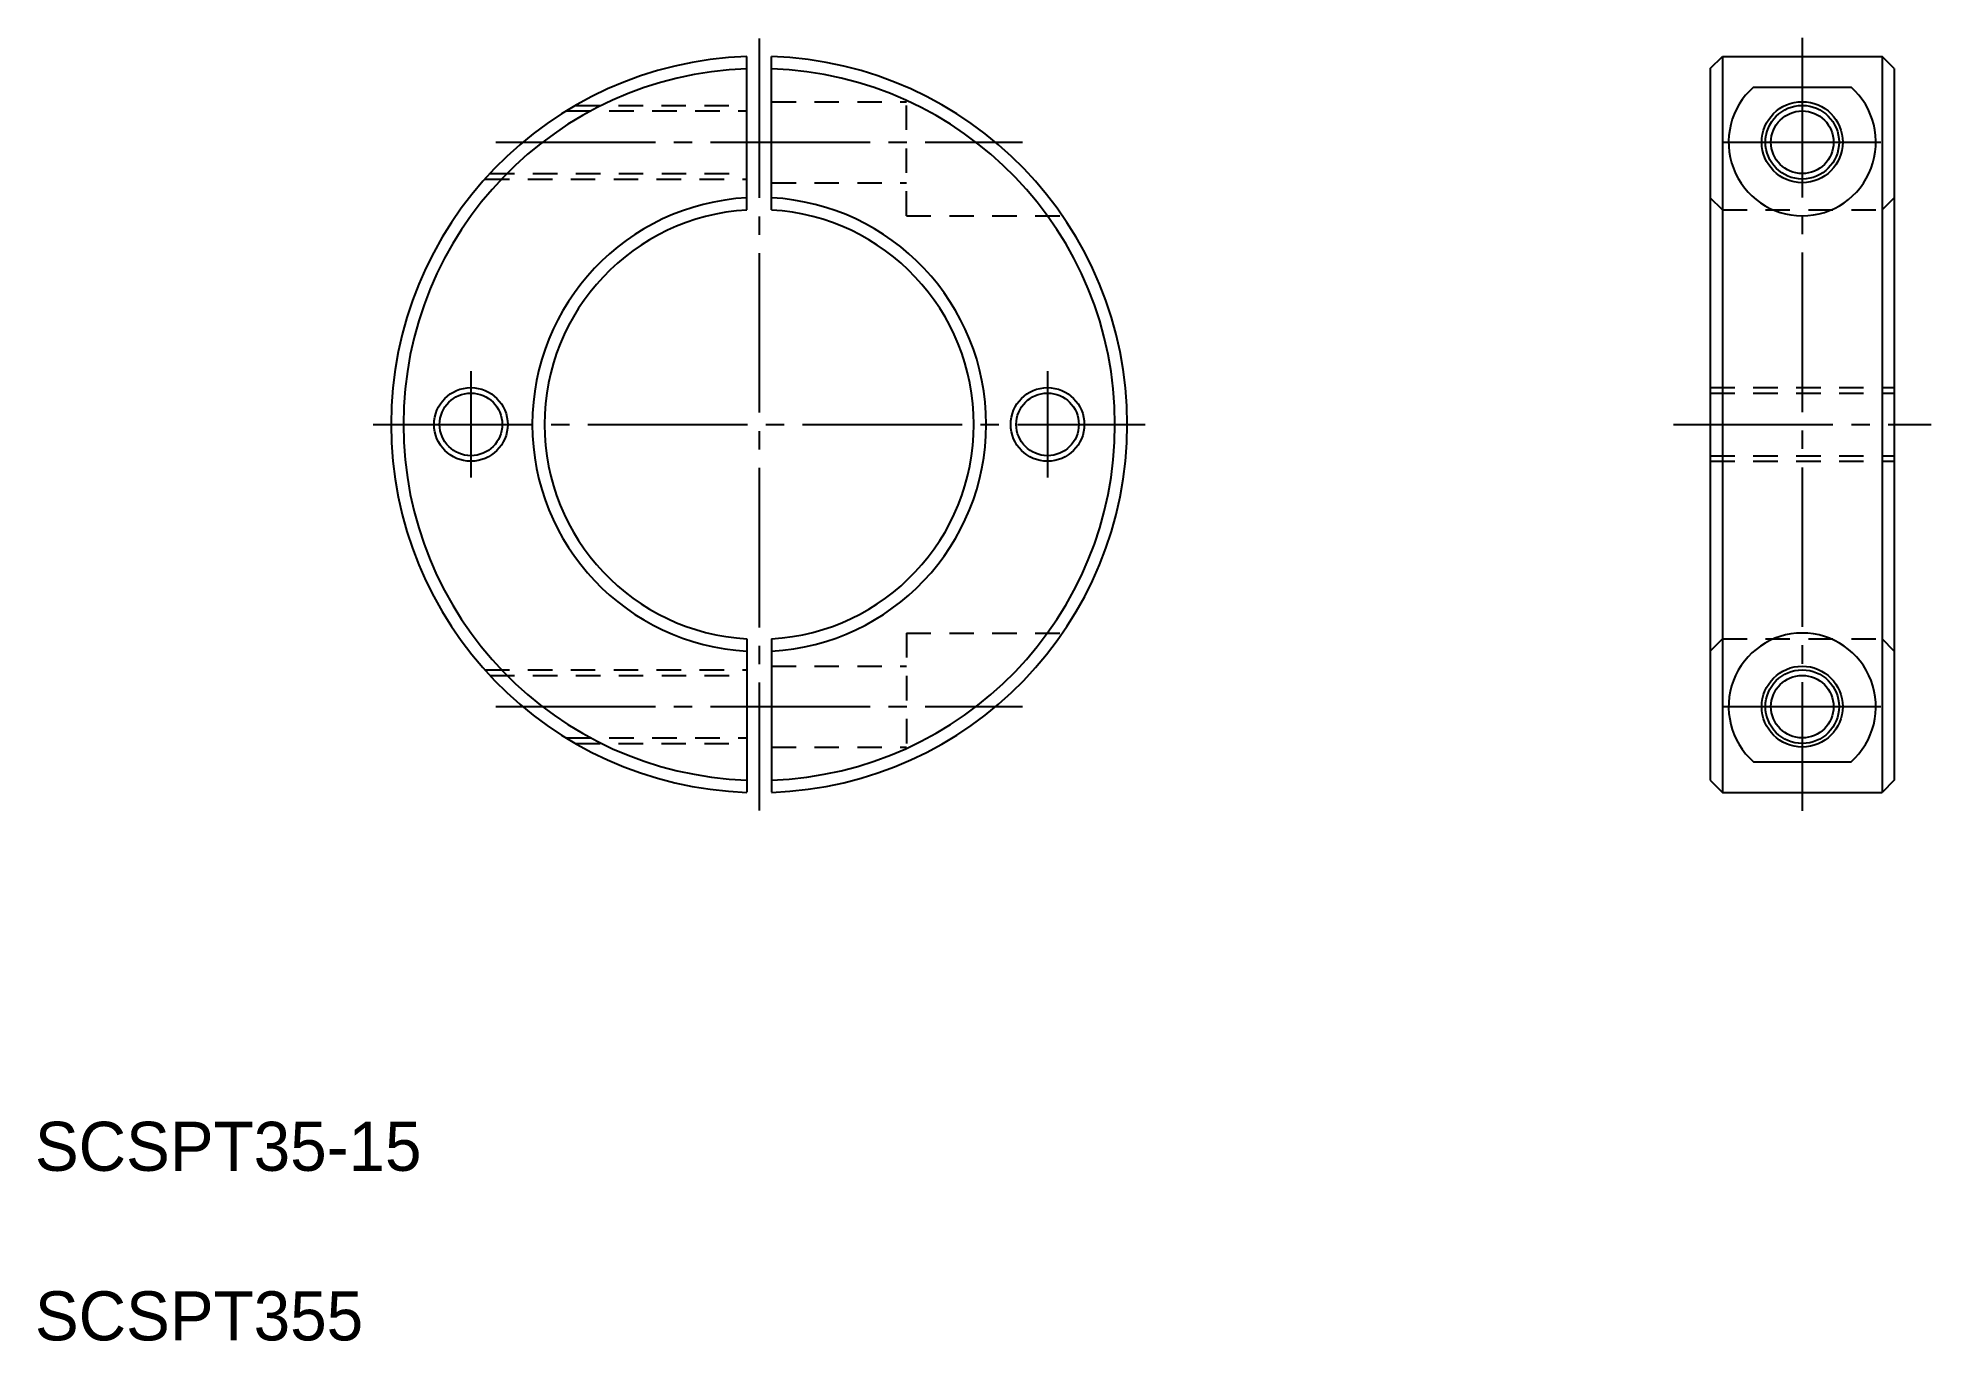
# Model space of a CAD drawing. Extents: x 53 to 207, y 134 to 240.
import ezdxf

# ---------------------------------------------------------------- set-up
doc = ezdxf.new("R2010")
doc.units = 0
doc.linetypes.add('CENTER', pattern=[17.5, 13, -1.5, 1.5, -1.5])
doc.linetypes.add('DASHED', pattern=[3.5, 2, -1.5])
doc.layers.get('0').update_dxf_attribs({"linetype": 'CONTINUOUS'})
doc.layers.add('CENTER', color=1, linetype='CENTER')

msp = doc.modelspace()

# ---------------------------------------------------------------- linework, layer by layer
at = {"color": 7, "linetype": 'CONTINUOUS'}
for p, q in [((110.75, 225.94), (110.75, 238.45)), ((112.75, 225.94), (112.75, 238.45)), ((189.27, 237.46), (190.27, 238.46)), ((190.27, 238.46), (190.27, 178.46)), ((190.27, 238.46), (203.27, 238.46)), ((203.27, 238.46), (203.27, 178.46)), ((204.27, 237.46), (203.27, 238.46)), ((189.27, 237.46), (189.27, 179.46)), ((204.27, 237.46), (204.27, 179.46)), ((192.8, 235.96), (200.75, 235.96)), ((110.75, 190.99), (110.75, 178.48)), ((112.75, 190.99), (112.75, 178.48)), ((192.8, 180.97), (200.75, 180.97)), ((189.27, 179.46), (190.27, 178.46)), ((204.27, 179.46), (203.27, 178.46)), ((190.27, 178.46), (203.27, 178.46))]:
    msp.add_line(p, q, dxfattribs=at)
at = {"color": 3, "linetype": 'DASHED'}
for p, q in [((112.75, 234.76), (123.75, 234.76)), ((123.75, 225.46), (123.75, 235.96)), ((96.03, 234.01), (110.75, 234.01)), ((96.78, 234.46), (110.75, 234.46)), ((89.39, 228.46), (110.75, 228.46)), ((89.8, 228.91), (110.75, 228.91)), ((112.75, 228.16), (123.75, 228.16)), ((190.27, 225.94), (189.27, 226.94)), ((204.27, 226.94), (203.27, 225.94)), ((123.75, 225.46), (136.47, 225.46)), ((190.27, 225.94), (203.27, 225.94)), ((189.27, 211.46), (204.27, 211.46)), ((189.27, 211.01), (204.27, 211.01)), ((189.27, 205.91), (204.27, 205.91)), ((189.27, 205.46), (204.27, 205.46)), ((123.75, 191.46), (136.47, 191.46)), ((123.75, 191.46), (123.75, 180.97)), ((190.27, 190.99), (189.27, 189.99)), ((190.27, 190.99), (203.27, 190.99)), ((204.27, 189.99), (203.27, 190.99)), ((89.39, 188.46), (110.75, 188.46)), ((112.75, 188.76), (123.75, 188.76)), ((89.8, 188.01), (110.75, 188.01)), ((96.03, 182.91), (110.75, 182.91)), ((96.78, 182.46), (110.75, 182.46)), ((112.75, 182.16), (123.75, 182.16))]:
    msp.add_line(p, q, dxfattribs=at)
for p, q in [((189.27, 222.96), (189.27, 222.96)), ((189.27, 208.46), (189.27, 208.46))]:
    msp.add_line(p, q)
at = {"color": 7, "linetype": 'CONTINUOUS'}
for centre in [(196.77, 231.46), (196.77, 185.46)]:
    msp.add_circle(centre, 3.3, dxfattribs=at)
at = {"color": 3, "linetype": 'CONTINUOUS'}
for centre in [(196.77, 231.46), (196.77, 185.46)]:
    msp.add_circle(centre, 3, dxfattribs=at)
for centre, radius in [((196.77, 231.46), 2.55), ((88.25, 208.46), 3), ((135.25, 208.46), 3), ((88.25, 208.46), 2.55), ((135.25, 208.46), 2.55), ((196.77, 185.46), 2.55)]:
    msp.add_circle(centre, radius)
at = {"color": 7, "linetype": 'CONTINUOUS'}
for centre, radius, start, end in [((111.75, 208.46), 30, 91.9102, 268.0898), ((111.75, 208.46), 30, 271.9102, 88.0898), ((111.75, 208.46), 29, 91.9761, 268.0239), ((111.75, 208.46), 29, 271.9761, 88.0239), ((196.77, 231.46), 6, 131.4752, 48.5248), ((111.75, 208.46), 18.5, 93.0986, 266.9014), ((111.75, 208.46), 18.5, 273.0986, 86.9014), ((111.75, 208.46), 17.5, 93.2758, 266.7242), ((111.75, 208.46), 17.5, 273.2758, 86.7242), ((196.77, 185.46), 6, 311.4752, 228.5248)]:
    msp.add_arc(centre, radius, start, end, dxfattribs=at)
at = {"layer": 'CENTER', "color": 1, "linetype": 'CENTER'}
for p, q in [((111.75, 239.92), (111.75, 177.01)), ((196.77, 239.96), (196.77, 176.96)), ((90.29, 231.46), (133.21, 231.46)), ((190.37, 231.46), (203.17, 231.46)), ((88.25, 212.79), (88.25, 204.14)), ((135.25, 212.79), (135.25, 204.14)), ((80.29, 208.46), (143.21, 208.46)), ((186.27, 208.46), (207.27, 208.46)), ((90.29, 185.46), (133.21, 185.46)), ((190.37, 185.46), (203.17, 185.46))]:
    msp.add_line(p, q, dxfattribs=at)

# ---------------------------------------------------------------- texts
for s, p in [('SCSPT35-15', (52.71, 147.63)), ('SCSPT355', (52.71, 133.81))]:
    msp.add_text(s, height=4).set_placement(p)

doc.saveas('drawing.dxf')
